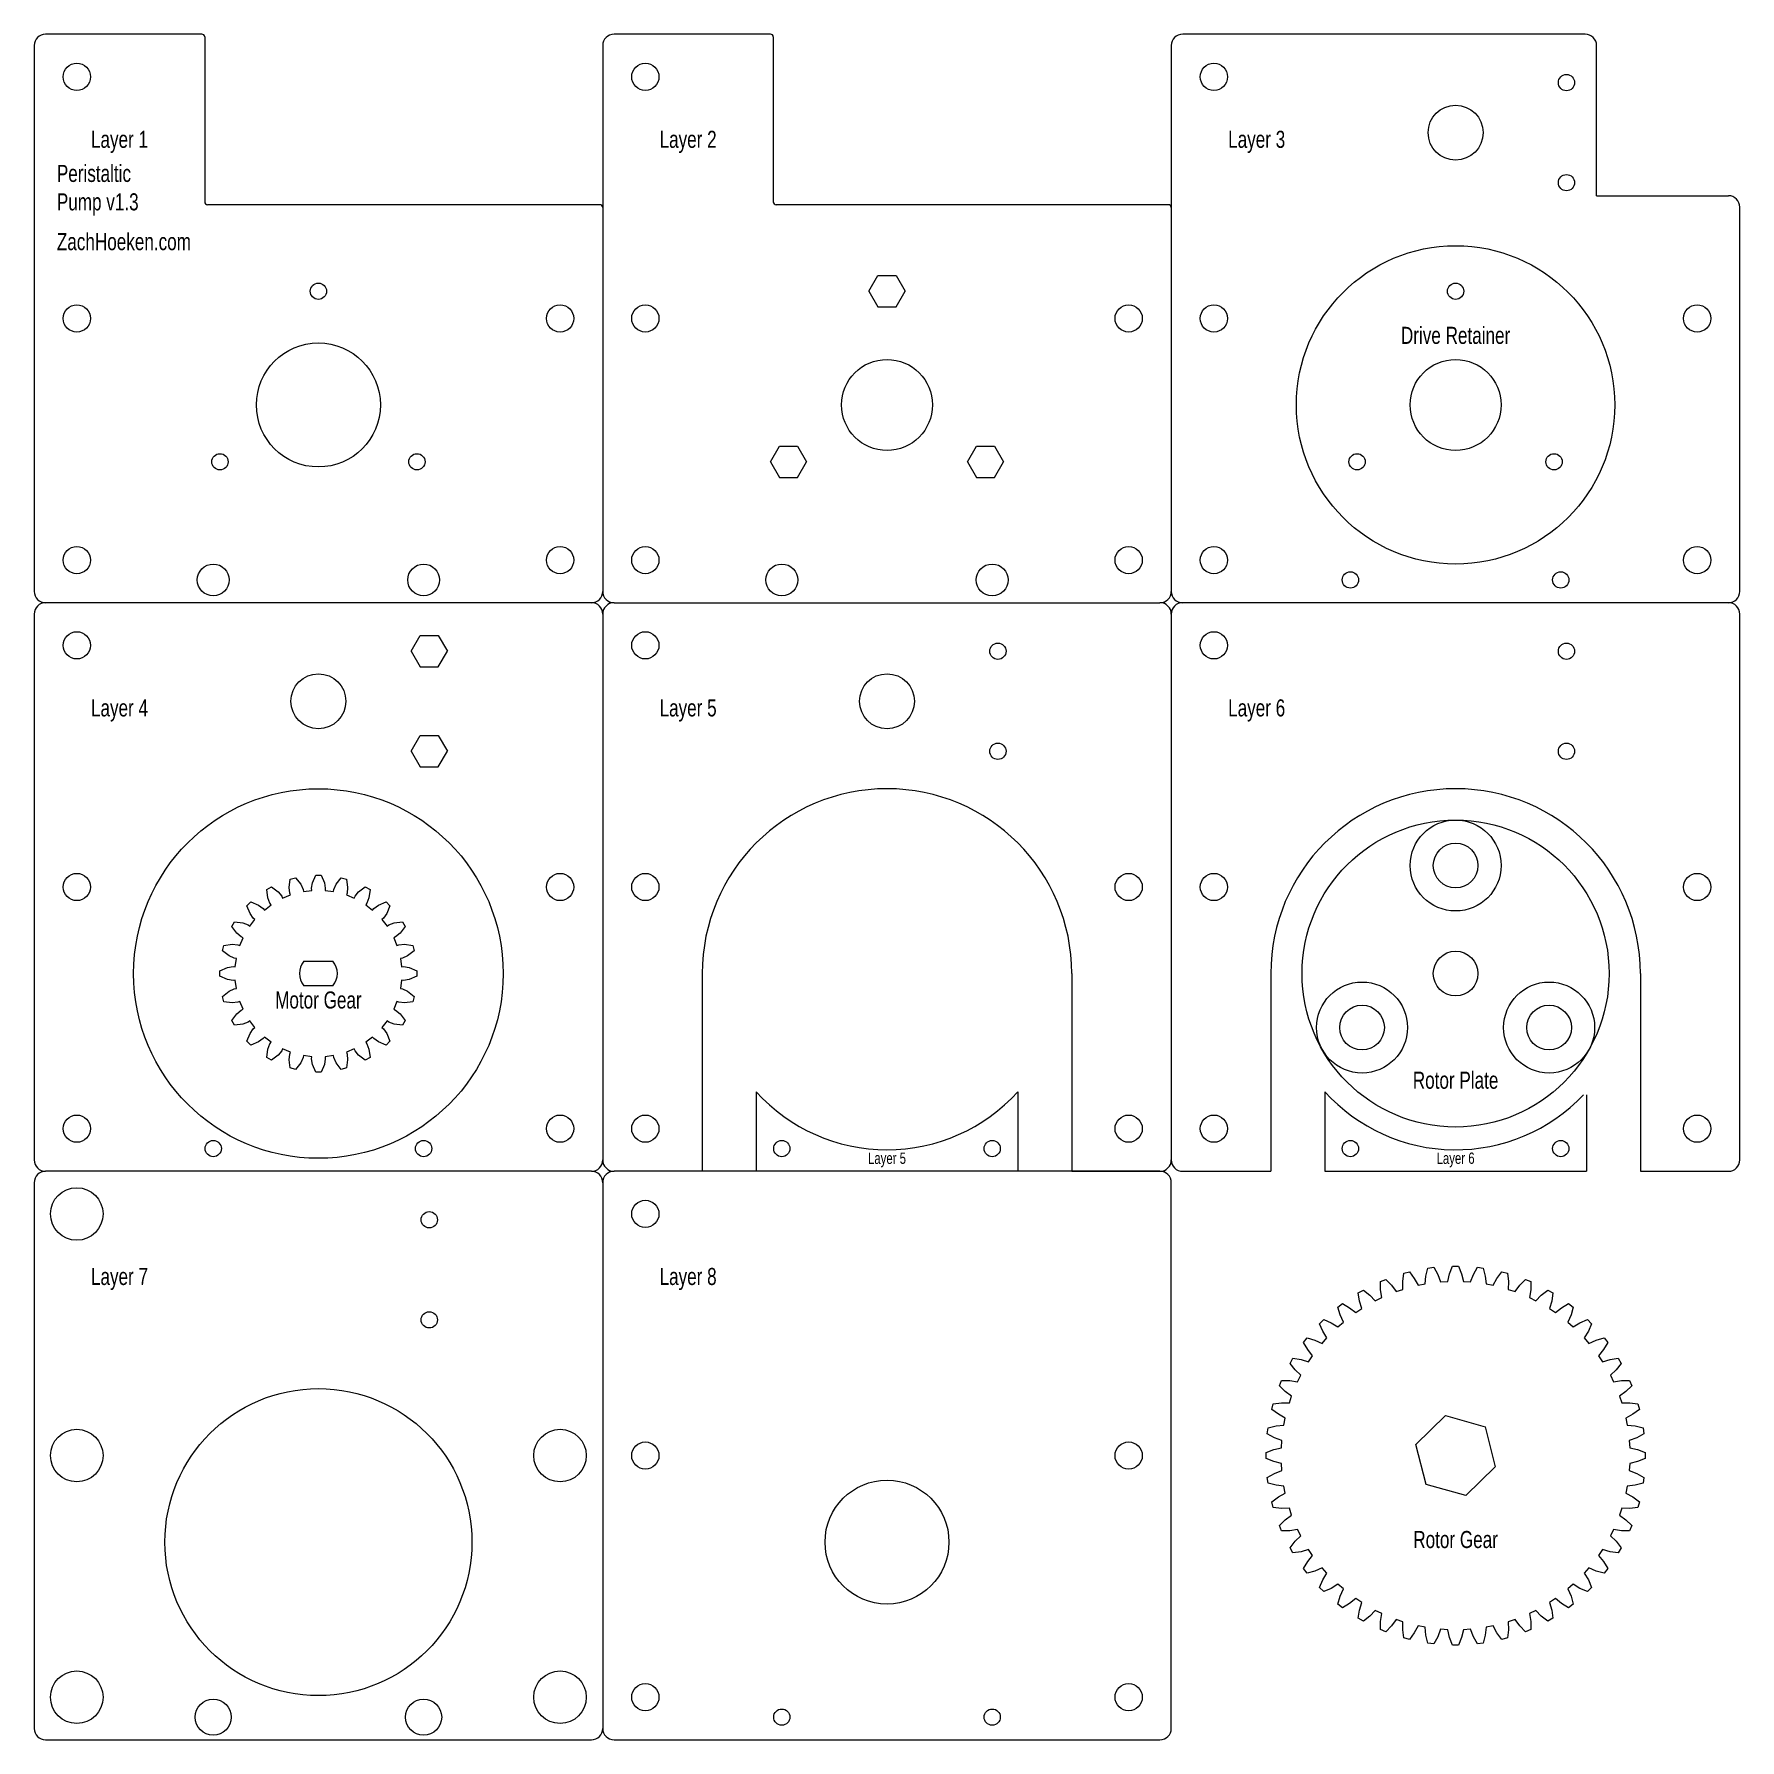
# Model space of a CAD drawing. Header units: millimetres. Extents: x 0 to 300, y 0 to 300.
import ezdxf

# ---------------------------------------------------------------- set-up
doc = ezdxf.new("R2010")
doc.units = ezdxf.units.MM
for name, color, linetype, lineweight, true_color in [('Drive Retainer', 7, 'CONTINUOUS', 0, 0x000000), ('Drive Retainer Text', 4, 'CONTINUOUS', 0, 0x00ffff), ('Layer 1', 7, 'CONTINUOUS', 0, 0xffffff), ('Layer 1 Text', 4, 'CONTINUOUS', 0, 0x00ffff), ('Layer 2', 7, 'CONTINUOUS', 0, 0xffffff), ('Layer 2 Text', 4, 'CONTINUOUS', 0, 0x00ffff), ('Layer 3', 7, 'CONTINUOUS', 0, 0xffffff), ('Layer 3 Text', 4, 'CONTINUOUS', 0, 0x00ffff), ('Layer 4', 7, 'CONTINUOUS', 0, 0xffffff), ('Layer 4 Text', 4, 'CONTINUOUS', 0, 0x00ffff), ('Layer 5', 7, 'CONTINUOUS', 0, 0xffffff), ('Layer 5 Text', 4, 'CONTINUOUS', 0, 0x00ffff), ('Layer 6', 7, 'CONTINUOUS', 0, 0xffffff), ('Layer 6 Text', 4, 'CONTINUOUS', 0, 0x00ffff), ('Layer 7', 7, 'CONTINUOUS', 0, 0xffffff), ('Layer 7 Text', 4, 'CONTINUOUS', 0, 0x00ffff), ('Layer 8', 7, 'CONTINUOUS', 0, 0xffffff), ('Layer 8 Text', 4, 'CONTINUOUS', 0, 0x00ffff), ('Motor Gear', 7, 'CONTINUOUS', 0, 0xffffff), ('Motor Gear Text', 4, 'CONTINUOUS', 0, 0x00ffff), ('Rotor Gear', 7, 'CONTINUOUS', 0, 0xffffff), ('Rotor Gear Text', 4, 'CONTINUOUS', 0, 0x00ffff), ('Rotor Plate', 7, 'CONTINUOUS', 0, 0xffffff), ('Rotor Plate Text', 4, 'CONTINUOUS', 0, 0x00ffff)]:
    doc.layers.add(name, color=color, linetype=linetype, lineweight=lineweight, true_color=true_color)
doc.styles.get("Standard").update_dxf_attribs({"font": 'txt', "width": 0.75})

msp = doc.modelspace()

# ---------------------------------------------------------------- linework, layer by layer
at = {"layer": 'Drive Retainer'}
for centre, radius in [((250, 234.78), 28), ((250, 254.78), 1.43), ((250, 234.78), 8), ((232.68, 224.78), 1.43), ((267.32, 224.78), 1.43)]:
    msp.add_circle(centre, radius, dxfattribs=at)
at = {"layer": 'Layer 1'}
for p, q in [((29.5, 300), (2, 300)), ((0, 298), (0, 202)), ((30, 299.5), (30, 270.5)), ((99.5, 270), (30.5, 270))]:
    msp.add_line(p, q, dxfattribs=at)
for centre, radius in [((7.5, 292.5), 2.4), ((50, 254.78), 1.43), ((7.5, 250), 2.4), ((92.5, 250), 2.4), ((50, 234.78), 10.9), ((32.68, 224.78), 1.43), ((67.32, 224.78), 1.43), ((7.5, 207.5), 2.4), ((92.5, 207.5), 2.4), ((31.5, 204), 2.8), ((68.5, 204), 2.8)]:
    msp.add_circle(centre, radius, dxfattribs=at)
for centre, radius, start, end in [((2, 298), 2, 90, 180), ((29.5, 299.5), 0.5, 0, 90), ((30.5, 270.5), 0.5, 180, 270), ((99.5, 269.5), 0.5, 0, 90), ((2, 202), 2, 180, 270), ((98, 202), 2, 270, 0)]:
    msp.add_arc(centre, radius, start, end, dxfattribs=at)
at = {"layer": 'Layer 2'}
for p, q in [((129.5, 300), (102, 300)), ((100, 298), (100, 202)), ((130, 299.5), (130, 270.5)), ((199.5, 270), (130.5, 270)), ((146.82, 254.78), (148.41, 257.53)), ((148.41, 257.53), (151.59, 257.53)), ((151.59, 257.53), (153.18, 254.78)), ((146.82, 254.78), (148.41, 252.03)), ((148.41, 252.03), (151.59, 252.03)), ((151.59, 252.03), (153.18, 254.78)), ((129.5, 224.78), (131.09, 227.53)), ((131.09, 227.53), (134.27, 227.53)), ((134.27, 227.53), (135.85, 224.78)), ((164.15, 224.78), (165.73, 227.53)), ((165.73, 227.53), (168.91, 227.53)), ((168.91, 227.53), (170.5, 224.78)), ((129.5, 224.78), (131.09, 222.03)), ((131.09, 222.03), (134.27, 222.03)), ((134.27, 222.03), (135.85, 224.78)), ((164.15, 224.78), (165.73, 222.03)), ((165.73, 222.03), (168.91, 222.03)), ((168.91, 222.03), (170.5, 224.78)), ((102, 200), (198, 200))]:
    msp.add_line(p, q, dxfattribs=at)
for centre, radius in [((107.5, 292.5), 2.4), ((107.5, 250), 2.4), ((192.5, 250), 2.4), ((150, 234.78), 8), ((107.5, 207.5), 2.4), ((192.5, 207.5), 2.4), ((131.5, 204), 2.8), ((168.5, 204), 2.8)]:
    msp.add_circle(centre, radius, dxfattribs=at)
for centre, radius, start, end in [((102, 298), 2, 90, 180), ((129.5, 299.5), 0.5, 0, 90), ((130.5, 270.5), 0.5, 180, 270), ((199.5, 269.5), 0.5, 0, 90), ((102, 202), 2, 180, 270), ((198, 202), 2, 270, 360)]:
    msp.add_arc(centre, radius, start, end, dxfattribs=at)
at = {"layer": 'Layer 3'}
for p, q in [((272.8, 300), (202, 300)), ((200, 298), (200, 202)), ((274.8, 271.57), (274.8, 298)), ((274.8, 271.57), (298, 271.57)), ((300, 202), (300, 269.57))]:
    msp.add_line(p, q, dxfattribs=at)
for centre, radius in [((207.5, 292.5), 2.4), ((269.5, 291.47), 1.43), ((250, 282.67), 4.83), ((269.5, 273.87), 1.43), ((207.5, 250), 2.4), ((292.5, 250), 2.4), ((207.5, 207.5), 2.4), ((292.5, 207.5), 2.4), ((231.5, 204), 1.43), ((268.5, 204), 1.43)]:
    msp.add_circle(centre, radius, dxfattribs=at)
for centre, start, end in [((202, 298), 90, 180), ((272.8, 298), 0, 90), ((298, 269.57), 0, 90), ((202, 202), 180, 270), ((298, 202), 270, 0)]:
    msp.add_arc(centre, 2, start, end, dxfattribs=at)
at = {"layer": 'Layer 4'}
for p, q in [((0, 198), (0, 102)), ((98, 200), (2, 200)), ((66.32, 191.47), (67.91, 194.22)), ((67.91, 194.22), (71.09, 194.22)), ((71.09, 194.22), (72.68, 191.47)), ((66.32, 191.47), (67.91, 188.72)), ((71.09, 188.72), (72.68, 191.47)), ((67.91, 188.72), (71.09, 188.72)), ((66.32, 173.87), (67.91, 176.62)), ((67.91, 176.62), (71.09, 176.62)), ((71.09, 176.62), (72.68, 173.87)), ((66.32, 173.87), (67.91, 171.12)), ((67.91, 171.12), (71.09, 171.12)), ((71.09, 171.12), (72.68, 173.87))]:
    msp.add_line(p, q, dxfattribs=at)
for centre, radius in [((7.5, 192.5), 2.4), ((50, 182.67), 4.83), ((50, 134.78), 32.5), ((7.5, 150), 2.4), ((92.5, 150), 2.4), ((7.5, 107.5), 2.4), ((92.5, 107.5), 2.4), ((31.5, 104), 1.43), ((68.5, 104), 1.43)]:
    msp.add_circle(centre, radius, dxfattribs=at)
for centre, start, end in [((2, 198), 90, 180), ((98, 198), 0, 90), ((2, 102), 180, 270), ((98, 102), 270, 0)]:
    msp.add_arc(centre, 2, start, end, dxfattribs=at)
at = {"layer": 'Layer 5'}
for p, q in [((100, 198), (100, 102)), ((117.5, 134.78), (117.5, 100)), ((182.5, 134.78), (182.5, 100)), ((127, 114), (127, 100)), ((173, 114), (173, 100)), ((117.5, 100), (102, 100)), ((182.5, 100), (198, 100))]:
    msp.add_line(p, q, dxfattribs=at)
for centre, radius in [((107.5, 192.5), 2.4), ((169.5, 191.47), 1.43), ((150, 182.67), 4.83), ((169.5, 173.87), 1.43), ((107.5, 150), 2.4), ((192.5, 150), 2.4), ((107.5, 107.5), 2.4), ((192.5, 107.5), 2.4), ((131.5, 104), 1.43), ((168.5, 104), 1.43)]:
    msp.add_circle(centre, radius, dxfattribs=at)
for centre, radius, start, end in [((102, 198), 2, 90, 180), ((198, 198), 2, 0, 90), ((150, 134.78), 32.5, 0, 180), ((150, 134.78), 31, 222.1027, 317.8966), ((102, 102), 2, 180, 270), ((198, 102), 2, 270, 0)]:
    msp.add_arc(centre, radius, start, end, dxfattribs=at)
at = {"layer": 'Layer 6'}
for p, q in [((200, 198), (200, 102)), ((298, 200), (202, 200)), ((300, 102), (300, 198)), ((217.5, 134.78), (217.5, 100)), ((282.5, 134.78), (282.5, 100)), ((227, 114), (227, 100)), ((273, 113.45), (273, 100)), ((202, 100), (217.5, 100)), ((227, 100), (273, 100)), ((282.5, 100), (298, 100))]:
    msp.add_line(p, q, dxfattribs=at)
for centre, radius in [((207.5, 192.5), 2.4), ((269.5, 191.47), 1.43), ((269.5, 173.87), 1.43), ((207.5, 150), 2.4), ((292.5, 150), 2.4), ((207.5, 107.5), 2.4), ((292.5, 107.5), 2.4), ((231.5, 104), 1.43), ((268.5, 104), 1.43)]:
    msp.add_circle(centre, radius, dxfattribs=at)
for centre, radius, start, end in [((202, 198), 2, 90, 180), ((298, 198), 2, 0, 90), ((250, 134.78), 32.5, 0, 180), ((250, 134.78), 31, 222.1027, 316.536), ((202, 102), 2, 180, 270), ((298, 102), 2, 270, 0)]:
    msp.add_arc(centre, radius, start, end, dxfattribs=at)
at = {"layer": 'Layer 7'}
for p, q in [((98, 100), (2, 100)), ((0, 98), (0, 2)), ((2, 0), (98, 0))]:
    msp.add_line(p, q, dxfattribs=at)
for centre, radius in [((7.5, 92.5), 4.62), ((69.5, 91.47), 1.43), ((69.5, 91.47), 1.43), ((69.5, 73.87), 1.43), ((69.5, 73.87), 1.43), ((50, 34.78), 27), ((7.5, 50), 4.62), ((92.5, 50), 4.62), ((7.5, 7.5), 4.62), ((92.5, 7.5), 4.62), ((31.5, 4), 3.18), ((68.5, 4), 3.18)]:
    msp.add_circle(centre, radius, dxfattribs=at)
for centre, start, end in [((2, 98), 90, 180), ((98, 98), 0, 90), ((2, 2), 180, 270), ((98, 2), 270, 0)]:
    msp.add_arc(centre, 2, start, end, dxfattribs=at)
at = {"layer": 'Layer 8'}
for p, q in [((198, 100), (102, 100)), ((100, 98), (100, 2)), ((200, 2), (200, 98)), ((102, 0), (198, 0))]:
    msp.add_line(p, q, dxfattribs=at)
for centre, radius in [((107.5, 92.5), 2.4), ((107.5, 50), 2.4), ((192.5, 50), 2.4), ((150, 34.78), 10.9), ((107.5, 7.5), 2.4), ((192.5, 7.5), 2.4), ((131.5, 4), 1.43), ((168.5, 4), 1.43)]:
    msp.add_circle(centre, radius, dxfattribs=at)
for centre, start, end in [((102, 98), 90, 180), ((198, 98), 0, 90), ((102, 2), 180, 270), ((198, 2), 270, 0)]:
    msp.add_arc(centre, 2, start, end, dxfattribs=at)
at = {"layer": 'Motor Gear'}
for p, q in [((40.92, 149.55), (41.75, 150.02)), ((41.75, 150.02), (42.92, 149.13)), ((44.86, 149.93), (45.05, 151.39)), ((45.05, 151.39), (45.98, 151.64)), ((45.98, 151.64), (46.88, 150.47)), ((46.88, 150.47), (47.29, 149.57)), ((48.79, 149.77), (48.95, 150.75)), ((48.95, 150.75), (49.52, 152.11)), ((49.52, 152.11), (50.48, 152.11)), ((50.48, 152.11), (51.05, 150.75)), ((51.05, 150.75), (51.21, 149.77)), ((52.71, 149.57), (53.12, 150.47)), ((53.12, 150.47), (54.02, 151.64)), ((54.02, 151.64), (54.95, 151.39)), ((54.95, 151.39), (55.14, 149.93)), ((57.08, 149.13), (58.25, 150.02)), ((58.25, 150.02), (59.08, 149.55)), ((37.41, 146.69), (38.09, 147.37)), ((38.09, 147.37), (39.45, 146.81)), ((41.11, 148.08), (40.92, 149.55)), ((41.46, 147.16), (41.11, 148.08)), ((41.67, 146.85), (41.46, 147.16)), ((42.92, 149.13), (43.55, 148.36)), ((43.55, 148.36), (43.71, 148.03)), ((43.71, 148.03), (45.08, 148.6)), ((44.96, 148.94), (44.86, 149.93)), ((45.08, 148.6), (44.96, 148.94)), ((47.29, 149.57), (47.35, 149.21)), ((47.35, 149.21), (48.82, 149.4)), ((48.82, 149.4), (48.79, 149.77)), ((51.21, 149.77), (51.18, 149.4)), ((51.18, 149.4), (52.65, 149.21)), ((52.65, 149.21), (52.71, 149.57)), ((55.04, 148.94), (54.92, 148.6)), ((54.92, 148.6), (56.29, 148.03)), ((55.14, 149.93), (55.04, 148.94)), ((56.29, 148.03), (56.45, 148.36)), ((56.45, 148.36), (57.08, 149.13)), ((58.54, 147.16), (58.33, 146.85)), ((58.89, 148.08), (58.54, 147.16)), ((59.08, 149.55), (58.89, 148.08)), ((60.55, 146.81), (61.91, 147.37)), ((61.91, 147.37), (62.59, 146.69)), ((37.97, 145.33), (37.41, 146.69)), ((37.93, 143.11), (38.83, 144.28)), ((38.55, 144.52), (37.97, 145.33)), ((38.83, 144.28), (38.55, 144.52)), ((39.45, 146.81), (40.26, 146.23)), ((40.26, 146.23), (40.49, 145.95)), ((40.49, 145.95), (41.67, 146.85)), ((58.33, 146.85), (59.51, 145.95)), ((59.51, 145.95), (59.74, 146.23)), ((59.74, 146.23), (60.55, 146.81)), ((61.45, 144.52), (61.17, 144.28)), ((61.17, 144.28), (62.07, 143.11)), ((62.03, 145.33), (61.45, 144.52)), ((62.59, 146.69), (62.03, 145.33)), ((34.76, 143.03), (35.23, 143.86)), ((35.65, 141.86), (34.76, 143.03)), ((35.23, 143.86), (36.7, 143.67)), ((36.42, 141.23), (35.65, 141.86)), ((36.18, 139.7), (36.75, 141.07)), ((36.75, 141.07), (36.42, 141.23)), ((36.7, 143.67), (37.62, 143.32)), ((37.62, 143.32), (37.93, 143.11)), ((62.07, 143.11), (62.38, 143.32)), ((62.38, 143.32), (63.3, 143.67)), ((63.58, 141.23), (63.25, 141.07)), ((63.25, 141.07), (63.82, 139.7)), ((63.3, 143.67), (64.77, 143.86)), ((64.35, 141.86), (63.58, 141.23)), ((65.24, 143.03), (64.35, 141.86)), ((64.77, 143.86), (65.24, 143.03)), ((33.14, 138.8), (33.39, 139.73)), ((34.31, 137.9), (33.14, 138.8)), ((33.39, 139.73), (34.85, 139.92)), ((34.85, 139.92), (35.84, 139.82)), ((35.84, 139.82), (36.18, 139.7)), ((63.82, 139.7), (64.16, 139.82)), ((64.16, 139.82), (65.15, 139.92)), ((65.15, 139.92), (66.61, 139.73)), ((66.86, 138.8), (65.69, 137.9)), ((66.61, 139.73), (66.86, 138.8)), ((32.67, 135.26), (34.03, 135.83)), ((32.67, 134.3), (32.67, 135.26)), ((34.03, 135.83), (35.01, 135.99)), ((35.21, 137.49), (34.31, 137.9)), ((35.01, 135.99), (35.38, 135.96)), ((35.57, 137.43), (35.21, 137.49)), ((35.38, 135.96), (35.57, 137.43)), ((52.54, 136.92), (47.46, 136.92)), ((64.79, 137.49), (64.43, 137.43)), ((64.43, 137.43), (64.62, 135.96)), ((64.62, 135.96), (64.99, 135.99)), ((65.69, 137.9), (64.79, 137.49)), ((64.99, 135.99), (65.97, 135.83)), ((65.97, 135.83), (67.33, 135.26)), ((67.33, 135.26), (67.33, 134.3)), ((34.03, 133.73), (32.67, 134.3)), ((35.01, 133.57), (34.03, 133.73)), ((34.31, 131.66), (35.21, 132.07)), ((35.38, 133.6), (35.01, 133.57)), ((35.21, 132.07), (35.57, 132.13)), ((35.57, 132.13), (35.38, 133.6)), ((52.54, 132.63), (47.46, 132.63)), ((64.62, 133.6), (64.43, 132.13)), ((64.43, 132.13), (64.79, 132.07)), ((64.99, 133.57), (64.62, 133.6)), ((64.79, 132.07), (65.69, 131.66)), ((65.97, 133.73), (64.99, 133.57)), ((67.33, 134.3), (65.97, 133.73)), ((33.14, 130.76), (34.31, 131.66)), ((33.39, 129.83), (33.14, 130.76)), ((34.85, 129.64), (33.39, 129.83)), ((35.84, 129.74), (34.85, 129.64)), ((36.18, 129.86), (35.84, 129.74)), ((36.75, 128.49), (36.18, 129.86)), ((63.82, 129.86), (63.25, 128.49)), ((64.16, 129.74), (63.82, 129.86)), ((65.15, 129.64), (64.16, 129.74)), ((66.61, 129.83), (65.15, 129.64)), ((65.69, 131.66), (66.86, 130.76)), ((66.86, 130.76), (66.61, 129.83)), ((34.76, 126.53), (35.65, 127.7)), ((35.23, 125.7), (34.76, 126.53)), ((35.65, 127.7), (36.42, 128.33)), ((36.42, 128.33), (36.75, 128.49)), ((37.62, 126.24), (36.7, 125.89)), ((37.93, 126.45), (37.62, 126.24)), ((38.83, 125.27), (37.93, 126.45)), ((62.07, 126.45), (61.17, 125.27)), ((62.38, 126.24), (62.07, 126.45)), ((63.3, 125.89), (62.38, 126.24)), ((63.25, 128.49), (63.58, 128.33)), ((63.58, 128.33), (64.35, 127.7)), ((64.35, 127.7), (65.24, 126.53)), ((65.24, 126.53), (64.77, 125.7)), ((36.7, 125.89), (35.23, 125.7)), ((37.41, 122.87), (37.97, 124.23)), ((37.97, 124.23), (38.55, 125.04)), ((38.55, 125.04), (38.83, 125.27)), ((40.26, 123.33), (39.45, 122.75)), ((40.49, 123.61), (40.26, 123.33)), ((41.67, 122.71), (40.49, 123.61)), ((59.51, 123.61), (58.33, 122.71)), ((59.74, 123.33), (59.51, 123.61)), ((60.55, 122.75), (59.74, 123.33)), ((61.17, 125.27), (61.45, 125.04)), ((61.45, 125.04), (62.03, 124.23)), ((62.03, 124.23), (62.59, 122.87)), ((64.77, 125.7), (63.3, 125.89)), ((38.09, 122.19), (37.41, 122.87)), ((39.45, 122.75), (38.09, 122.19)), ((40.92, 120.01), (41.11, 121.48)), ((41.75, 119.54), (40.92, 120.01)), ((41.11, 121.48), (41.46, 122.4)), ((41.46, 122.4), (41.67, 122.71)), ((42.92, 120.43), (41.75, 119.54)), ((43.55, 121.2), (42.92, 120.43)), ((43.71, 121.53), (43.55, 121.2)), ((45.08, 120.96), (43.71, 121.53)), ((44.86, 119.63), (44.96, 120.62)), ((44.96, 120.62), (45.08, 120.96)), ((47.35, 120.35), (47.29, 119.99)), ((48.82, 120.16), (47.35, 120.35)), ((48.79, 119.79), (48.82, 120.16)), ((52.65, 120.35), (51.18, 120.16)), ((51.18, 120.16), (51.21, 119.79)), ((52.71, 119.99), (52.65, 120.35)), ((56.29, 121.53), (54.92, 120.96)), ((54.92, 120.96), (55.04, 120.62)), ((55.04, 120.62), (55.14, 119.63)), ((56.45, 121.2), (56.29, 121.53)), ((57.08, 120.43), (56.45, 121.2)), ((58.25, 119.54), (57.08, 120.43)), ((59.08, 120.01), (58.25, 119.54)), ((58.33, 122.71), (58.54, 122.4)), ((58.54, 122.4), (58.89, 121.48)), ((58.89, 121.48), (59.08, 120.01)), ((61.91, 122.19), (60.55, 122.75)), ((62.59, 122.87), (61.91, 122.19)), ((45.05, 118.17), (44.86, 119.63)), ((45.98, 117.92), (45.05, 118.17)), ((46.88, 119.09), (45.98, 117.92)), ((47.29, 119.99), (46.88, 119.09)), ((48.95, 118.81), (48.79, 119.79)), ((49.52, 117.45), (48.95, 118.81)), ((50.48, 117.45), (49.52, 117.45)), ((51.05, 118.81), (50.48, 117.45)), ((51.21, 119.79), (51.05, 118.81)), ((53.12, 119.09), (52.71, 119.99)), ((54.02, 117.92), (53.12, 119.09)), ((54.95, 118.17), (54.02, 117.92)), ((55.14, 119.63), (54.95, 118.17))]:
    msp.add_line(p, q, dxfattribs=at)
for start, end in [(139.8259, 220.1741), (319.8259, 40.1741)]:
    msp.add_arc((50, 134.78), 3.33, start, end, dxfattribs=at)
at = {"layer": 'Rotor Gear'}
for p, q in [((240.71, 80.62), (240.88, 82.06)), ((240.88, 82.06), (241.87, 82.33)), ((241.87, 82.33), (242.73, 81.16)), ((242.73, 81.16), (243.4, 79.95)), ((244.63, 80.19), (244.79, 81.57)), ((244.79, 81.57), (245.14, 82.98)), ((245.14, 82.98), (246.16, 83.11)), ((246.16, 83.11), (246.86, 81.85)), ((246.86, 81.85), (247.37, 80.55)), ((248.62, 80.64), (248.95, 81.98)), ((248.95, 81.98), (249.48, 83.33)), ((249.48, 83.33), (250.52, 83.33)), ((250.52, 83.33), (251.05, 81.98)), ((251.05, 81.98), (251.38, 80.64)), ((252.63, 80.55), (253.14, 81.85)), ((253.14, 81.85), (253.84, 83.11)), ((253.84, 83.11), (254.86, 82.98)), ((254.86, 82.98), (255.21, 81.57)), ((255.21, 81.57), (255.37, 80.19)), ((256.6, 79.95), (257.27, 81.16)), ((257.27, 81.16), (258.13, 82.33)), ((258.13, 82.33), (259.12, 82.06)), ((259.12, 82.06), (259.29, 80.62)), ((232.89, 78.61), (233.78, 79.12)), ((233.1, 77.17), (232.89, 78.61)), ((233.78, 79.12), (234.92, 78.22)), ((234.92, 78.22), (235.88, 77.22)), ((236.77, 80.6), (237.72, 80.99)), ((236.79, 79.15), (236.77, 80.6)), ((237, 77.78), (236.79, 79.15)), ((237.72, 80.99), (238.73, 79.95)), ((238.73, 79.95), (239.55, 78.83)), ((239.55, 78.83), (240.74, 79.23)), ((240.74, 79.23), (240.71, 80.62)), ((243.4, 79.95), (244.63, 80.19)), ((247.37, 80.55), (248.62, 80.64)), ((251.38, 80.64), (252.63, 80.55)), ((255.37, 80.19), (256.6, 79.95)), ((259.29, 80.62), (259.26, 79.23)), ((259.26, 79.23), (260.45, 78.83)), ((260.45, 78.83), (261.27, 79.95)), ((261.27, 79.95), (262.28, 80.99)), ((262.28, 80.99), (263.23, 80.6)), ((263.21, 79.15), (263, 77.78)), ((263.23, 80.6), (263.21, 79.15)), ((264.12, 77.22), (265.08, 78.22)), ((265.08, 78.22), (266.22, 79.12)), ((266.22, 79.12), (267.11, 78.61)), ((267.11, 78.61), (266.9, 77.17)), ((229.3, 76.13), (230.12, 76.76)), ((229.7, 74.74), (229.3, 76.13)), ((230.12, 76.76), (231.36, 76.01)), ((231.36, 76.01), (232.45, 75.15)), ((232.45, 75.15), (233.49, 75.84)), ((233.49, 75.84), (233.1, 77.17)), ((235.88, 77.22), (237, 77.78)), ((263, 77.78), (264.12, 77.22)), ((266.9, 77.17), (266.51, 75.84)), ((266.51, 75.84), (267.55, 75.15)), ((267.55, 75.15), (268.64, 76.01)), ((268.64, 76.01), (269.88, 76.76)), ((269.88, 76.76), (270.7, 76.13)), ((270.7, 76.13), (270.3, 74.74)), ((226.07, 73.2), (226.8, 73.93)), ((226.64, 71.88), (226.07, 73.2)), ((226.8, 73.93), (228.12, 73.36)), ((228.12, 73.36), (229.31, 72.64)), ((229.31, 72.64), (230.26, 73.46)), ((230.26, 73.46), (229.7, 74.74)), ((270.3, 74.74), (269.74, 73.46)), ((269.74, 73.46), (270.69, 72.64)), ((270.69, 72.64), (271.88, 73.36)), ((271.88, 73.36), (273.2, 73.93)), ((273.2, 73.93), (273.93, 73.2)), ((273.93, 73.2), (273.36, 71.88)), ((223.24, 69.88), (223.87, 70.7)), ((223.99, 68.64), (223.24, 69.88)), ((223.87, 70.7), (225.26, 70.3)), ((225.26, 70.3), (226.54, 69.74)), ((226.54, 69.74), (227.36, 70.69)), ((227.36, 70.69), (226.64, 71.88)), ((273.36, 71.88), (272.64, 70.69)), ((272.64, 70.69), (273.46, 69.74)), ((273.46, 69.74), (274.74, 70.3)), ((274.74, 70.3), (276.13, 70.7)), ((276.76, 69.88), (276.01, 68.64)), ((276.13, 70.7), (276.76, 69.88)), ((220.88, 66.22), (221.39, 67.11)), ((221.78, 65.08), (220.88, 66.22)), ((221.39, 67.11), (222.83, 66.9)), ((222.83, 66.9), (224.16, 66.51)), ((224.85, 67.55), (223.99, 68.64)), ((224.16, 66.51), (224.85, 67.55)), ((276.01, 68.64), (275.15, 67.55)), ((275.15, 67.55), (275.84, 66.51)), ((275.84, 66.51), (277.17, 66.9)), ((277.17, 66.9), (278.61, 67.11)), ((279.12, 66.22), (278.22, 65.08)), ((278.61, 67.11), (279.12, 66.22)), ((219.01, 62.28), (219.4, 63.23)), ((219.4, 63.23), (220.85, 63.21)), ((220.85, 63.21), (222.22, 63)), ((222.78, 64.12), (221.78, 65.08)), ((222.22, 63), (222.78, 64.12)), ((278.22, 65.08), (277.22, 64.12)), ((277.22, 64.12), (277.78, 63)), ((277.78, 63), (279.15, 63.21)), ((279.15, 63.21), (280.6, 63.23)), ((280.6, 63.23), (280.99, 62.28)), ((220.05, 61.27), (219.01, 62.28)), ((221.17, 60.45), (220.05, 61.27)), ((220.77, 59.26), (221.17, 60.45)), ((279.95, 61.27), (278.83, 60.45)), ((278.83, 60.45), (279.23, 59.26)), ((280.99, 62.28), (279.95, 61.27)), ((217.67, 58.13), (217.94, 59.12)), ((218.84, 57.27), (217.67, 58.13)), ((217.94, 59.12), (219.38, 59.29)), ((220.05, 56.6), (218.84, 57.27)), ((219.38, 59.29), (220.77, 59.26)), ((279.23, 59.26), (280.62, 59.29)), ((281.16, 57.27), (279.95, 56.6)), ((280.62, 59.29), (282.06, 59.12)), ((282.33, 58.13), (281.16, 57.27)), ((282.06, 59.12), (282.33, 58.13)), ((216.89, 53.84), (217.02, 54.86)), ((217.02, 54.86), (218.43, 55.21)), ((218.43, 55.21), (219.81, 55.37)), ((219.81, 55.37), (220.05, 56.6)), ((279.95, 56.6), (280.19, 55.37)), ((280.19, 55.37), (281.57, 55.21)), ((281.57, 55.21), (282.98, 54.86)), ((282.98, 54.86), (283.11, 53.84)), ((216.67, 50.52), (218.02, 51.05)), ((218.15, 53.14), (216.89, 53.84)), ((218.02, 51.05), (219.36, 51.38)), ((219.45, 52.63), (218.15, 53.14)), ((219.36, 51.38), (219.45, 52.63)), ((281.85, 53.14), (280.55, 52.63)), ((280.55, 52.63), (280.64, 51.38)), ((280.64, 51.38), (281.98, 51.05)), ((283.11, 53.84), (281.85, 53.14)), ((281.98, 51.05), (283.33, 50.52)), ((216.67, 49.48), (216.67, 50.52)), ((218.02, 48.95), (216.67, 49.48)), ((219.36, 48.62), (218.02, 48.95)), ((219.45, 47.37), (219.36, 48.62)), ((280.64, 48.62), (280.55, 47.37)), ((281.98, 48.95), (280.64, 48.62)), ((283.33, 49.48), (281.98, 48.95)), ((283.33, 50.52), (283.33, 49.48)), ((216.89, 46.16), (218.15, 46.86)), ((217.02, 45.14), (216.89, 46.16)), ((218.43, 44.79), (217.02, 45.14)), ((218.15, 46.86), (219.45, 47.37)), ((280.55, 47.37), (281.85, 46.86)), ((282.98, 45.14), (281.57, 44.79)), ((281.85, 46.86), (283.11, 46.16)), ((283.11, 46.16), (282.98, 45.14)), ((217.67, 41.87), (218.84, 42.73)), ((219.81, 44.63), (218.43, 44.79)), ((218.84, 42.73), (220.05, 43.4)), ((220.05, 43.4), (219.81, 44.63)), ((280.19, 44.63), (279.95, 43.4)), ((279.95, 43.4), (281.16, 42.73)), ((281.57, 44.79), (280.19, 44.63)), ((281.16, 42.73), (282.33, 41.87)), ((217.94, 40.88), (217.67, 41.87)), ((219.38, 40.71), (217.94, 40.88)), ((220.77, 40.74), (219.38, 40.71)), ((220.05, 38.73), (221.17, 39.55)), ((221.17, 39.55), (220.77, 40.74)), ((279.23, 40.74), (278.83, 39.55)), ((278.83, 39.55), (279.95, 38.73)), ((280.62, 40.71), (279.23, 40.74)), ((282.06, 40.88), (280.62, 40.71)), ((282.33, 41.87), (282.06, 40.88)), ((219.01, 37.72), (220.05, 38.73)), ((219.4, 36.77), (219.01, 37.72)), ((220.85, 36.79), (219.4, 36.77)), ((222.22, 37), (220.85, 36.79)), ((222.78, 35.88), (222.22, 37)), ((277.78, 37), (277.22, 35.88)), ((279.15, 36.79), (277.78, 37)), ((280.6, 36.77), (279.15, 36.79)), ((279.95, 38.73), (280.99, 37.72)), ((280.99, 37.72), (280.6, 36.77)), ((220.88, 33.78), (221.78, 34.92)), ((221.39, 32.89), (220.88, 33.78)), ((222.83, 33.1), (221.39, 32.89)), ((221.78, 34.92), (222.78, 35.88)), ((224.16, 33.49), (222.83, 33.1)), ((224.85, 32.45), (224.16, 33.49)), ((275.84, 33.49), (275.15, 32.45)), ((277.17, 33.1), (275.84, 33.49)), ((278.61, 32.89), (277.17, 33.1)), ((277.22, 35.88), (278.22, 34.92)), ((278.22, 34.92), (279.12, 33.78)), ((279.12, 33.78), (278.61, 32.89)), ((223.24, 30.12), (223.99, 31.36)), ((223.87, 29.3), (223.24, 30.12)), ((223.99, 31.36), (224.85, 32.45)), ((226.54, 30.26), (225.26, 29.7)), ((227.36, 29.31), (226.54, 30.26)), ((273.46, 30.26), (272.64, 29.31)), ((274.74, 29.7), (273.46, 30.26)), ((275.15, 32.45), (276.01, 31.36)), ((276.01, 31.36), (276.76, 30.12)), ((276.76, 30.12), (276.13, 29.3)), ((225.26, 29.7), (223.87, 29.3)), ((226.07, 26.8), (226.64, 28.12)), ((226.64, 28.12), (227.36, 29.31)), ((229.31, 27.36), (228.12, 26.64)), ((230.26, 26.54), (229.31, 27.36)), ((270.69, 27.36), (269.74, 26.54)), ((271.88, 26.64), (270.69, 27.36)), ((272.64, 29.31), (273.36, 28.12)), ((273.36, 28.12), (273.93, 26.8)), ((276.13, 29.3), (274.74, 29.7)), ((226.8, 26.07), (226.07, 26.8)), ((228.12, 26.64), (226.8, 26.07)), ((229.3, 23.87), (229.7, 25.26)), ((229.7, 25.26), (230.26, 26.54)), ((232.45, 24.85), (231.36, 23.99)), ((233.49, 24.16), (232.45, 24.85)), ((233.1, 22.83), (233.49, 24.16)), ((267.55, 24.85), (266.51, 24.16)), ((266.51, 24.16), (266.9, 22.83)), ((268.64, 23.99), (267.55, 24.85)), ((269.74, 26.54), (270.3, 25.26)), ((270.3, 25.26), (270.7, 23.87)), ((273.2, 26.07), (271.88, 26.64)), ((273.93, 26.8), (273.2, 26.07)), ((230.12, 23.24), (229.3, 23.87)), ((231.36, 23.99), (230.12, 23.24)), ((232.89, 21.39), (233.1, 22.83)), ((233.78, 20.88), (232.89, 21.39)), ((234.92, 21.78), (233.78, 20.88)), ((235.88, 22.78), (234.92, 21.78)), ((237, 22.22), (235.88, 22.78)), ((236.79, 20.85), (237, 22.22)), ((239.55, 21.17), (238.73, 20.05)), ((240.74, 20.77), (239.55, 21.17)), ((260.45, 21.17), (259.26, 20.77)), ((261.27, 20.05), (260.45, 21.17)), ((264.12, 22.78), (263, 22.22)), ((263, 22.22), (263.21, 20.85)), ((265.08, 21.78), (264.12, 22.78)), ((266.22, 20.88), (265.08, 21.78)), ((267.11, 21.39), (266.22, 20.88)), ((266.9, 22.83), (267.11, 21.39)), ((269.88, 23.24), (268.64, 23.99)), ((270.7, 23.87), (269.88, 23.24)), ((236.77, 19.4), (236.79, 20.85)), ((237.72, 19.01), (236.77, 19.4)), ((238.73, 20.05), (237.72, 19.01)), ((240.71, 19.38), (240.74, 20.77)), ((240.88, 17.94), (240.71, 19.38)), ((242.73, 18.84), (241.87, 17.67)), ((243.4, 20.05), (242.73, 18.84)), ((244.63, 19.81), (243.4, 20.05)), ((244.79, 18.43), (244.63, 19.81)), ((245.14, 17.02), (244.79, 18.43)), ((246.86, 18.15), (246.16, 16.89)), ((247.37, 19.45), (246.86, 18.15)), ((248.62, 19.36), (247.37, 19.45)), ((248.95, 18.02), (248.62, 19.36)), ((249.48, 16.67), (248.95, 18.02)), ((251.05, 18.02), (250.52, 16.67)), ((251.38, 19.36), (251.05, 18.02)), ((252.63, 19.45), (251.38, 19.36)), ((253.14, 18.15), (252.63, 19.45)), ((253.84, 16.89), (253.14, 18.15)), ((255.21, 18.43), (254.86, 17.02)), ((255.37, 19.81), (255.21, 18.43)), ((256.6, 20.05), (255.37, 19.81)), ((257.27, 18.84), (256.6, 20.05)), ((258.13, 17.67), (257.27, 18.84)), ((259.29, 19.38), (259.12, 17.94)), ((259.26, 20.77), (259.29, 19.38)), ((262.28, 19.01), (261.27, 20.05)), ((263.23, 19.4), (262.28, 19.01)), ((263.21, 20.85), (263.23, 19.4)), ((241.87, 17.67), (240.88, 17.94)), ((246.16, 16.89), (245.14, 17.02)), ((250.52, 16.67), (249.48, 16.67)), ((254.86, 17.02), (253.84, 16.89)), ((259.12, 17.94), (258.13, 17.67))]:
    msp.add_line(p, q, dxfattribs=at)
at = {"layer": 'Rotor Gear', "lineweight": 0}
for p, q in [((243.02, 51.97), (248.21, 57.03)), ((248.21, 57.03), (255.19, 55.06)), ((255.19, 55.06), (256.98, 48.03)), ((244.81, 44.94), (243.02, 51.97)), ((256.98, 48.03), (251.79, 42.97)), ((251.79, 42.97), (244.81, 44.94))]:
    msp.add_line(p, q, dxfattribs=at)
at = {"layer": 'Rotor Plate'}
for centre, radius in [((250, 134.78), 27), ((250, 153.78), 3.93), ((250, 134.78), 3.93), ((233.55, 125.28), 3.93), ((266.45, 125.28), 3.93)]:
    msp.add_circle(centre, radius, dxfattribs=at)
at = {"layer": 'Rotor Plate Text'}
for centre in [(250, 153.78), (233.55, 125.28), (266.45, 125.28)]:
    msp.add_circle(centre, 8, dxfattribs=at)

# ---------------------------------------------------------------- texts
at = {"layer": 'Drive Retainer Text', "insert": (250, 247), "char_height": 3, "width": 100, "attachment_point": 5}
msp.add_mtext('Drive\\~Retainer', dxfattribs=at)
at = {"layer": 'Layer 1 Text', "char_height": 3, "width": 100, "attachment_point": 1}
for s, insert in [('Layer\\~1', (10, 283)), ('Peristaltic', (4, 277)), ('Pump\\~v1.3', (4, 272)), ('ZachHoeken.com', (4, 265))]:
    msp.add_mtext(s, dxfattribs=dict(at, insert=insert))
at = {"layer": 'Layer 2 Text', "insert": (110, 283), "char_height": 3, "width": 100, "attachment_point": 1}
msp.add_mtext('Layer\\~2', dxfattribs=at)
at = {"layer": 'Layer 3 Text', "insert": (210, 283), "char_height": 3, "width": 100, "attachment_point": 1}
msp.add_mtext('Layer\\~3', dxfattribs=at)
at = {"layer": 'Layer 4 Text', "insert": (10, 183), "char_height": 3, "width": 100, "attachment_point": 1}
msp.add_mtext('Layer\\~4', dxfattribs=at)
at = {"layer": 'Layer 5 Text', "width": 100}
for insert, char_height, attachment_point in [((110, 183), 3, 1), ((150, 102), 2, 5)]:
    msp.add_mtext('Layer\\~5', dxfattribs=dict(at, insert=insert, char_height=char_height, attachment_point=attachment_point))
at = {"layer": 'Layer 6 Text', "width": 100}
for insert, char_height, attachment_point in [((210, 183), 3, 1), ((250, 102), 2, 5)]:
    msp.add_mtext('Layer\\~6', dxfattribs=dict(at, insert=insert, char_height=char_height, attachment_point=attachment_point))
at = {"layer": 'Layer 7 Text', "insert": (10, 83), "char_height": 3, "width": 100, "attachment_point": 1}
msp.add_mtext('Layer\\~7', dxfattribs=at)
at = {"layer": 'Layer 8 Text', "insert": (110, 83), "char_height": 3, "width": 100, "attachment_point": 1}
msp.add_mtext('Layer\\~8', dxfattribs=at)
at = {"layer": 'Motor Gear Text', "insert": (50, 130.11), "char_height": 3, "width": 100, "attachment_point": 5}
msp.add_mtext('Motor\\~Gear', dxfattribs=at)
at = {"layer": 'Rotor Gear Text', "insert": (250, 35.22), "char_height": 3, "width": 100, "attachment_point": 5}
msp.add_mtext('Rotor\\~Gear', dxfattribs=at)
at = {"layer": 'Rotor Plate Text', "insert": (250, 116), "char_height": 3, "width": 100, "attachment_point": 5}
msp.add_mtext('Rotor\\~Plate', dxfattribs=at)

doc.saveas('drawing.dxf')
